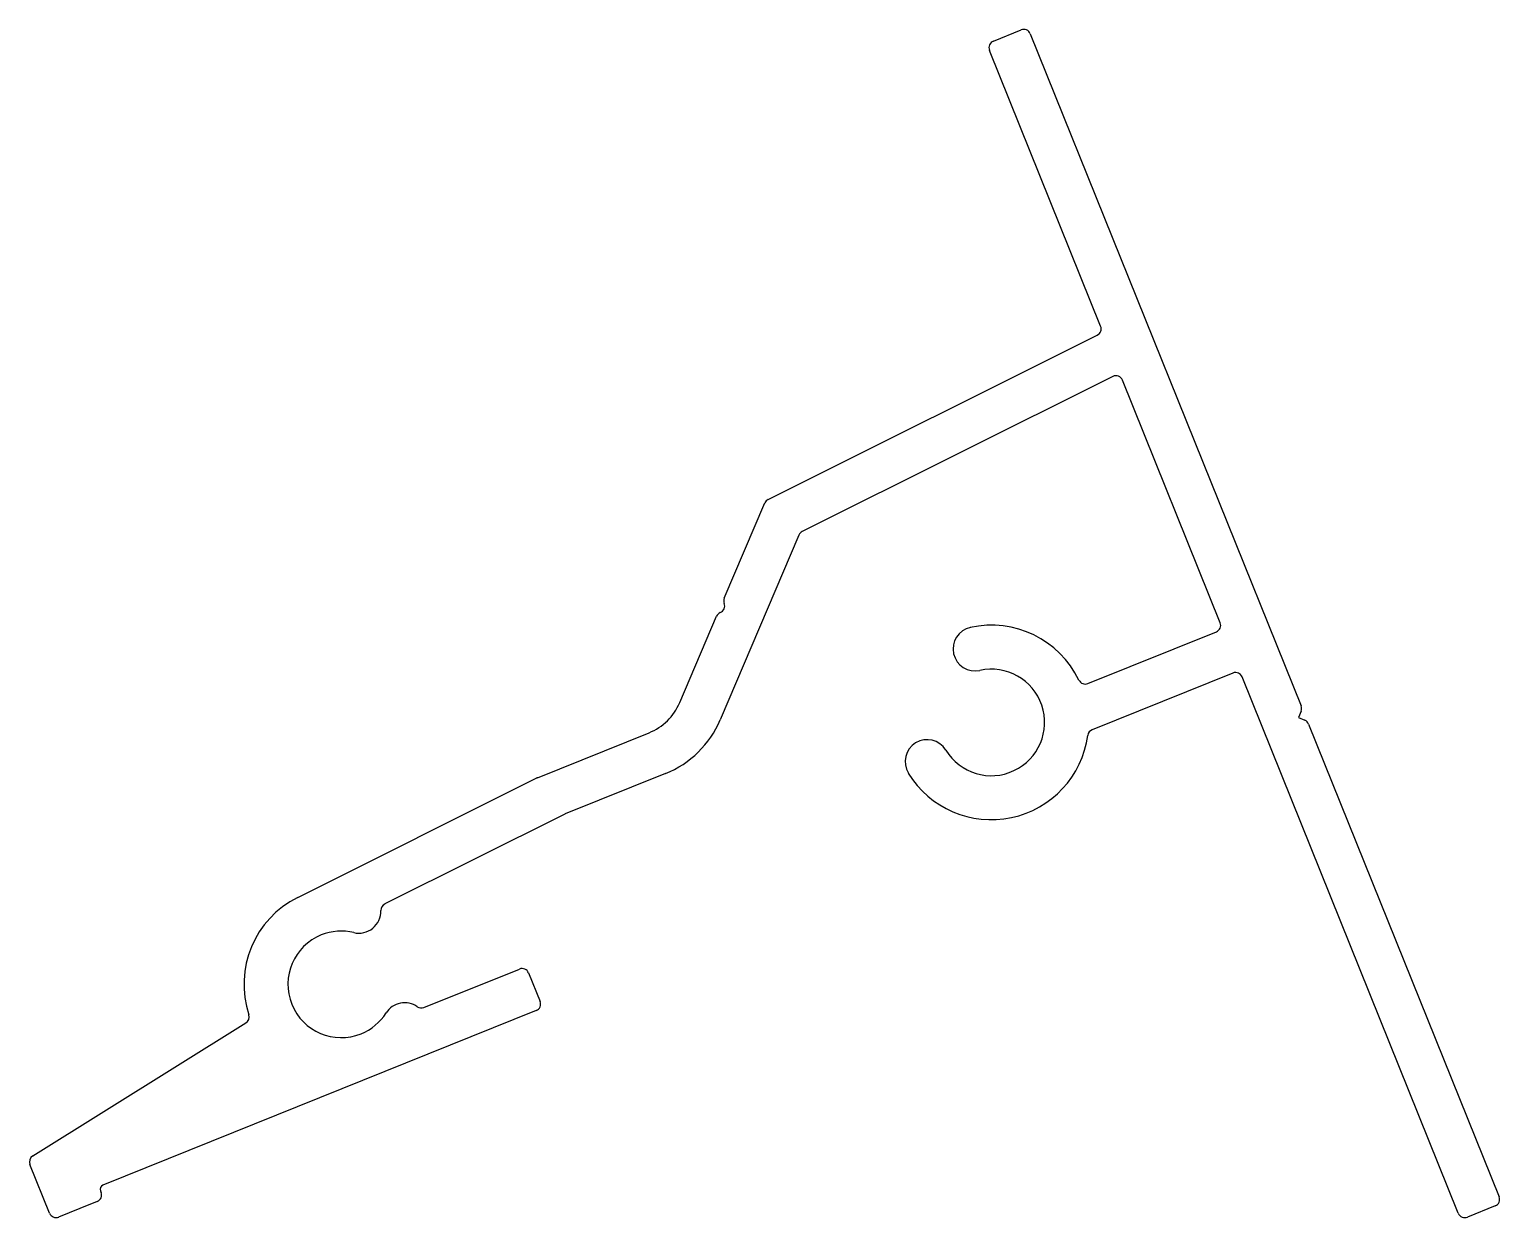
# Model space of a CAD drawing. Header units: inches. Extents: x -22.7 to 29.8, y -0.1 to 42.3.
import ezdxf

# ---------------------------------------------------------------- set-up
doc = ezdxf.new("R2010")
doc.units = ezdxf.units.IN
doc.header["$MEASUREMENT"] = 0
doc.layers.add('BEAD', color=152, linetype='Continuous')

msp = doc.modelspace()

# ---------------------------------------------------------------- linework, layer by layer
at = {"layer": 'BEAD', "color": 7, "linetype": 'Continuous', "lineweight": -2}
for p, q in [((11.726, 41.905), (12.715, 42.304)), ((13.039, 42.166), (22.702, 18.19)), ((15.551, 31.734), (11.585, 41.575)), ((3.689, 25.552), (15.431, 31.418)), ((15.984, 29.94), (4.907, 24.406)), ((19.815, 21.154), (16.326, 29.81)), ((2.127, 22.034), (3.571, 25.427)), ((4.789, 24.28), (1.984, 17.687)), ((1.987, 21.517), (1.987, 21.517)), ((0.539, 18.302), (1.85, 21.383)), ((15.095, 18.983), (19.677, 20.83)), ((20.271, 19.357), (15.246, 17.332)), ((28.305, 0.088), (20.595, 19.22)), ((22.7, 17.998), (22.603, 17.768)), ((22.603, 17.768), (22.833, 17.671)), ((22.967, 17.534), (29.761, 0.675)), ((-4.536, 15.625), (-0.554, 17.23)), ((0.033, 15.774), (-3.544, 14.332)), ((-13.085, 11.355), (-4.555, 15.617)), ((-3.562, 14.324), (-9.981, 11.118)), ((-8.584, 7.424), (-5.178, 8.797)), ((-4.852, 8.658), (-4.441, 7.638)), ((-22.538, 2.13), (-14.938, 6.873)), ((-4.58, 7.313), (-20.04, 1.082)), ((-21.937, 0.088), (-22.637, 1.825)), ((-20.123, 0.887), (-20.1, 0.829)), ((-20.859, 0.253), (-21.612, -0.05)), ((-20.238, 0.503), (-20.859, 0.253)), ((29.62, 0.344), (28.635, -0.053))]:
    msp.add_line(p, q, dxfattribs=at)
for centre, radius, start, end in [((12.809, 42.073), 0.249, 21.95, 111.95), ((11.821, 41.67), 0.254, 111.95, 201.95), ((15.32, 31.641), 0.249, 296.545, 21.95), ((16.096, 29.717), 0.249, 21.95, 116.545), ((3.801, 25.329), 0.25, 116.545, 156.95), ((5.019, 24.182), 0.25, 116.545, 156.95), ((2.357, 21.936), 0.25, 156.95, 201.95), ((2.08, 21.285), 0.25, 111.95, 156.95), ((1.893, 21.749), 0.25, 291.95, 336.95), ((1.893, 21.749), 0.25, 336.95, 21.95), ((11.073, 20.218), 0.785, 102.4831, 282.4831), ((11.653, 17.596), 3.47, 25.7879, 102.4831), ((19.584, 21.061), 0.249, 291.95, 21.95), ((11.653, 17.596), 1.9, 211.4169, 102.4831), ((15.002, 19.214), 0.249, 205.7879, 291.95), ((20.364, 19.127), 0.249, 21.95, 111.95), ((-1.301, 19.085), 2, 291.95, 336.95), ((22.47, 18.096), 0.25, 336.95, 21.95), ((-1.301, 19.085), 3.57, 291.95, 336.95), ((15.339, 17.102), 0.249, 111.95, 172.359), ((22.735, 17.441), 0.25, 21.95, 66.95), ((9.362, 16.196), 0.785, 31.4169, 211.4169), ((11.653, 17.596), 3.47, 211.4169, 352.359), ((-4.443, 15.393), 0.25, 111.95, 116.545), ((-3.45, 14.101), 0.25, 111.95, 116.545), ((-11.534, 8.251), 3.47, 116.545, 198.1987), ((-9.869, 10.894), 0.25, 116.545, 181.816), ((-10.904, 10.861), 0.785, 256.4169, 1.816), ((-11.534, 8.251), 1.9, 111.95, 291.95), ((-11.534, 8.251), 1.9, 76.4169, 111.95), ((-5.084, 8.565), 0.25, 21.95, 111.95), ((-9.27, 6.808), 0.785, 55.0358, 147.4831), ((-8.677, 7.656), 0.25, 235.0358, 291.95), ((-4.673, 7.545), 0.25, 291.95, 21.95), ((-15.072, 7.088), 0.254, 301.9636, 18.1987), ((-11.534, 8.251), 1.9, 291.95, 327.4831), ((-22.405, 1.918), 0.25, 121.9636, 201.95), ((-19.984, 0.943), 0.15, 111.95, 201.95), ((-20.331, 0.735), 0.25, 291.95, 21.95), ((29.525, 0.58), 0.254, 291.95, 21.95), ((-21.705, 0.181), 0.25, 201.95, 291.95), ((28.54, 0.183), 0.254, 201.95, 291.95)]:
    msp.add_arc(centre, radius, start, end, dxfattribs=at)

doc.saveas('drawing.dxf')
